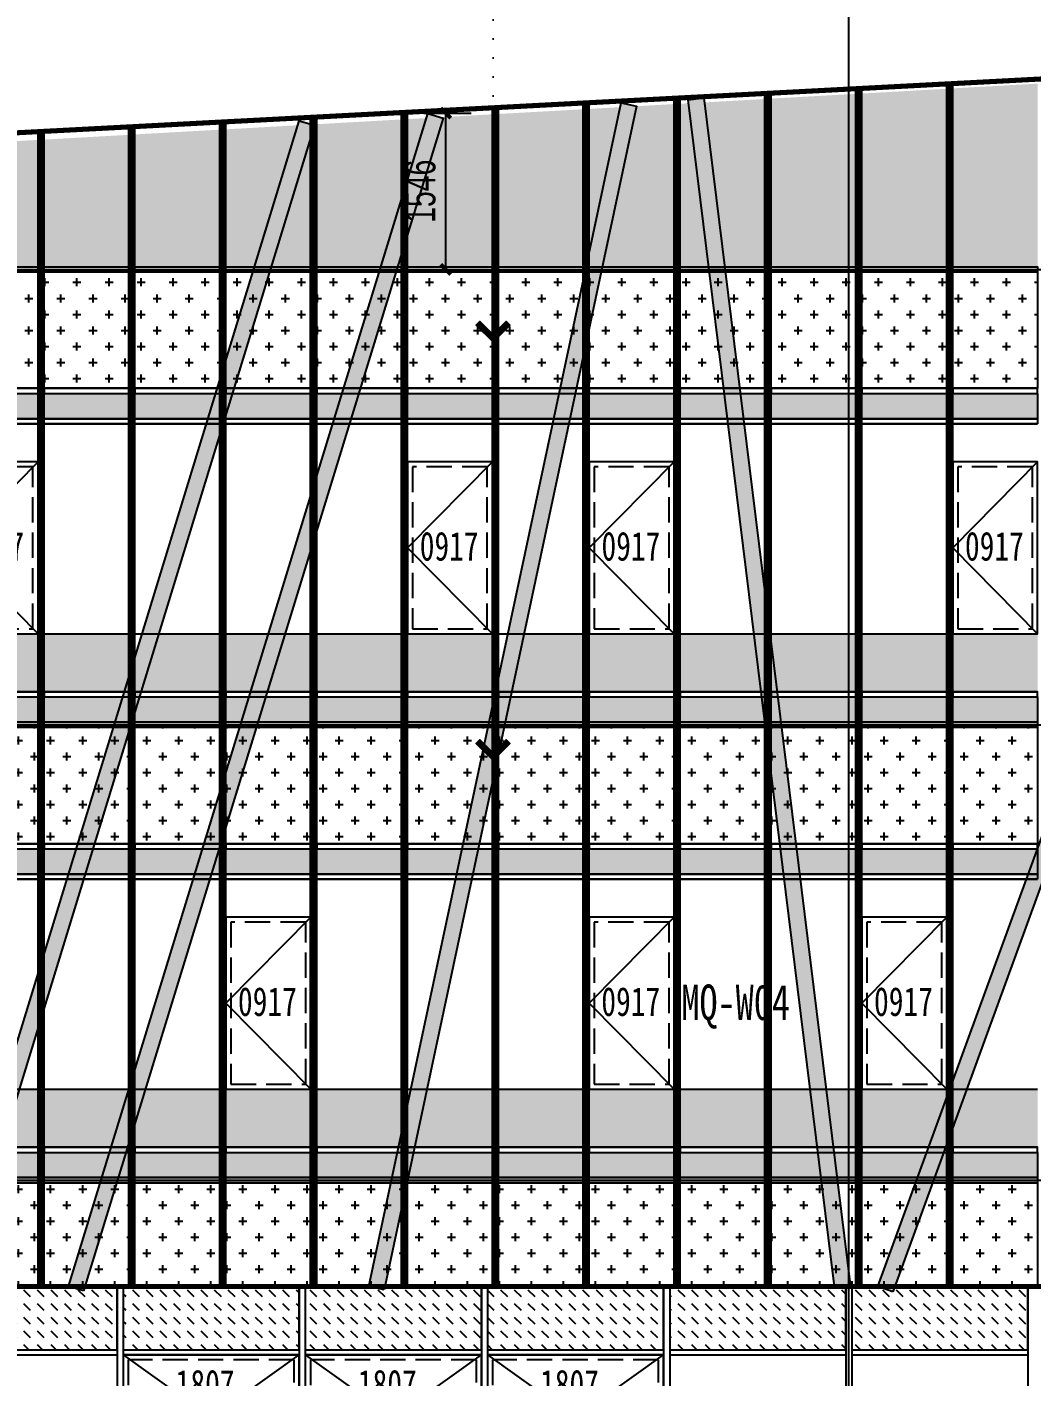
# Model space of a CAD drawing. Extents: x -483182 to 812890, y -390528 to -214858.
# Drawn here: x 69775 to 79695, y -318465 to -305134 of the extents above; entities that cross this region are included whole.
import ezdxf

# ---------------------------------------------------------------- set-up
doc = ezdxf.new("R2010")
doc.units = 0
doc.header["$LTSCALE"] = 1000
doc.header["$MEASUREMENT"] = 0
doc.linetypes.add('DASH', pattern=[0.35, 0.25, -0.1])
doc.linetypes.add('DOT2', pattern=[0.125, 0, -0.125])
for name, color, linetype in [('01-标注_尺寸', 124, 'Continuous'), ('01-标注_符号', 200, 'Continuous'), ('05-填充_156', 156, 'Continuous'), ('05-填充_168', 168, 'Continuous'), ('05-填充_18', 18, 'Continuous'), ('05-填充_天正', 14, 'Continuous'), ('A-C_幕墙龙骨', 133, 'Continuous'), ('A-C_窗', 140, 'Continuous'), ('D-铝板', 181, 'Continuous'), ('E-立面轮廓', 241, 'Continuous')]:
    doc.layers.add(name, color=color, linetype=linetype)
doc.layers.add('04-不打印_辅助线', color=165, linetype='Continuous', plot=False)
doc.styles.add('_TCH_DIM_T3', font='ros.shx', dxfattribs={"width": 0.705882, "bigfont": 'jd.shx'})
doc.styles.add('logo-3', font='', dxfattribs={"width": 0.75})
doc.styles.get("Standard").update_dxf_attribs({"font": 'STXIHEI_0.TTF', "width": 0.75})
doc.styles.get('logo-3').set_extended_font_data('SimSun')
doc.dimstyles.new('_TCH_ARCH&&100', dxfattribs={"dimtxt": 297.5, "dimasz": 100, "dimexe": 250, "dimexo": 300, "dimgap": 100, "dimtad": 1, "dimdec": 0, "dimzin": 0, "dimdsep": 46, "dimtxsty": '_TCH_DIM_T3', "dimblk": 'ARCHTICK', "dimcen": 0.09, "dimclrt": 7, "dimazin": 2, "dimtfac": 1, "dimtdec": 0, "dimtix": 1, "dimtmove": 2, "dimatfit": 3, "dimfxl": 0, "dimtolj": 1, "dimtzin": 0, "dimarcsym": 0})
doc.dimstyles.new('副本 ISO-1', dxfattribs={"dimtxt": 2.5, "dimasz": 1.5, "dimexe": 1.25, "dimexo": 0.625, "dimtad": 1, "dimdec": 0, "dimtxsty": 'logo-3', "dimblk": 'ARCHTICK', "dimcen": 2.5, "dimdle": 1, "dimadec": 0, "dimazin": 0, "dimtfac": 1, "dimtdec": 0, "dimtix": 1, "dimtmove": 0, "dimatfit": 3, "dimldrblk": 'AR', "dimfxl": 0, "dimarcsym": 0})
pattern_1 = [(0, (-32249, 317429.43), (158.75, 158.75), [79.375, -238.125]), (90, (-32209.32, 317389.74), (-158.75, 158.75), [79.375, -238.125])]
pattern_2 = [(50, (-79620, 360570.43), (364.36934, -31.87817), [38.1, -419.1]), (355, (-79620, 360570.43), (-70.48565, 382.1133), [30.48, -335.28]), (100.451, (-79589.64, 360567.77), (293.885, 350.23338), [32.38, -356.18]), (46.1842, (-79620, 360672.03), (542.1581, -84.08466), [57.15, -628.65]), (96.6356, (-79574.8, 360665), (474.8085, 494.8511), [48.57, -534.27]), (351.184, (-79620, 360672.03), (474.8092, 494.8502), [45.72, -502.92]), (21, (-79569.2, 360646.63), (303.22976, -204.53104), [38.1, -419.1]), (326, (-79569.2, 360646.63), (123.60406, 368.37593), [30.48, -335.28]), (71.4514, (-79543.93, 360629.6), (426.83298, 163.8457), [32.38, -356.18]), (37.5, (-79620, 360570.43), (6.177207, 169.11008), [0, -331.216, 0, -340.36, 0, -336.55]), (7.5, (-79620, 360570.43), (133.639325, 200.36115), [0, -194.056, 0, -323.596, 0, -128.27]), (327.5, (-79733.28, 360570.43), (271.18119, -11.45749), [0, -127, 0, -396.24, 0, -525.78]), (317.5, (-79784.08, 360570.43), (296.25836, 50.85298), [0, -165.1, 0, -263.144, 0, -373.38])]
pattern_3 = [(50, (0, 0), (364.36934, -31.87817), [38.1, -419.1]), (355, (0, 0), (-70.48565, 382.1133), [30.48, -335.28]), (100.451, (30.36, -2.66), (293.885, 350.23338), [32.38, -356.18]), (46.1842, (0, 101.6), (542.1581, -84.08466), [57.15, -628.65]), (96.6356, (45.2, 94.6), (474.8085, 494.8511), [48.57, -534.27]), (351.184, (0, 101.6), (474.8092, 494.8502), [45.72, -502.92]), (21, (50.8, 76.2), (303.22976, -204.53104), [38.1, -419.1]), (326, (50.8, 76.2), (123.60406, 368.37593), [30.48, -335.28]), (71.4514, (76.07, 59.16), (426.833, 163.8457), [32.38, -356.18]), (37.5, (0, 0), (6.177207, 169.11008), [0, -331.216, 0, -340.36, 0, -336.55]), (7.5, (0, 0), (133.63933, 200.36115), [0, -194.056, 0, -323.596, 0, -128.27]), (327.5, (-113.28, 0), (271.18119, -11.45749), [0, -127, 0, -396.24, 0, -525.78]), (317.5, (-164.08, 0), (296.25836, 50.85298), [0, -165.1, 0, -263.144, 0, -373.38])]

# ---------------------------------------------------------------- blocks, each defined once
blk = doc.blocks.new('*U31')
at = {"layer": '05-填充_156'}
h = blk.add_hatch(dxfattribs=at)
h.set_pattern_fill('CROSS', color=136, scale=100)
h.set_pattern_definition([(0, (-32147, 313554.43), (158.75, 158.75), [79.375, -238.125]), (90, (-32107.32, 313514.74), (-158.75, 158.75), [79.375, -238.125])])
h.paths.add_polyline_path([(0, 1500), (840, 1500), (840, 350), (0, 350)])
at = {"layer": '05-填充_168'}
h = blk.add_hatch(color=256, dxfattribs=at)
h.dxf.hatch_style = 1
h.paths.add_polyline_path([(0, 300), (840, 300), (840, 50), (0, 50)])
for points in [[(0, 1550), (840, 1550)], [(0, 1500), (840, 1500)], [(0, 350), (840, 350)], [(0, 300), (840, 300)], [(0, 50), (840, 50)], [(0, 0), (840, 0)]]:
    blk.add_lwpolyline(points)
for points in [[(840, 1500), (0, 1500), (0, 1550), (840, 1550)], [(0, 1500), (840, 1500), (840, 350), (0, 350)], [(0, 300), (840, 300), (840, 350), (0, 350)], [(0, 300), (840, 300), (840, 50), (0, 50)], [(840, 0), (0, 0), (0, 50), (840, 50)]]:
    blk.add_lwpolyline(points, close=True)
blk = doc.blocks.new('*U41')
at = {"layer": 'A-C_窗'}
blk.add_blockref('*U31', (-420, -775), dxfattribs=at)
blk = doc.blocks.new('*U42')
at = {"layer": 'A-C_窗', "color": 0, "linetype": 'ByBlock', "lineweight": -2, "transparency": 16777216}
for p in [(3600, 0), (4500, 0), (5400, 0), (6300, 0), (7200, 0), (8100, 0), (9000, 0), (9900, 0), (10800, 0), (11700, 0), (12600, 0), (13500, 0)]:
    blk.add_blockref('*U41', p, dxfattribs=at)
blk = doc.blocks.new('*U396')
at = {"layer": '05-填充_156'}
h = blk.add_hatch(dxfattribs=at)
h.set_pattern_fill('CROSS', color=136, scale=100)
h.set_pattern_definition(pattern_1)
h.paths.add_polyline_path([(0, 5375), (840, 5375), (840, 4225), (0, 4225)])
h = blk.add_hatch(dxfattribs=at)
h.set_pattern_fill('CROSS', color=136, scale=100)
h.set_pattern_definition(pattern_1)
h.paths.add_polyline_path([(0, 875), (840, 875), (840, -150), (0, -150)])
at = {"layer": '05-填充_168'}
h = blk.add_hatch(color=256, dxfattribs=at)
h.dxf.hatch_style = 1
h.paths.add_polyline_path([(0, 5675), (840, 5675), (840, 5425), (0, 5425)])
h = blk.add_hatch(color=256, dxfattribs=at)
h.dxf.hatch_style = 1
h.paths.add_polyline_path([(0, 4175), (840, 4175), (840, 3925), (0, 3925)])
h = blk.add_hatch(color=256, dxfattribs=at)
h.dxf.hatch_style = 1
h.paths.add_polyline_path([(0, 1175), (840, 1175), (840, 925), (0, 925)])
for points in [[(0, 6300), (840, 6300)], [(0, 5725), (840, 5725)], [(0, 5675), (840, 5675)], [(0, 5675), (840, 5675)], [(0, 5425), (840, 5425)], [(0, 5375), (840, 5375)], [(0, 4225), (840, 4225)], [(0, 4175), (840, 4175)], [(0, 3925), (840, 3925)], [(0, 3875), (840, 3875)], [(0, 1800), (840, 1800)], [(0, 1225), (840, 1225)], [(0, 1175), (840, 1175)], [(0, 925), (840, 925)], [(0, 875), (840, 875)]]:
    blk.add_lwpolyline(points)
for points in [[(0, 5675), (840, 5675), (840, 5725), (0, 5725)], [(0, 5675), (840, 5675), (840, 5425), (0, 5425)], [(840, 5375), (0, 5375), (0, 5425), (840, 5425)], [(0, 5375), (840, 5375), (840, 4225), (0, 4225)], [(0, 4175), (840, 4175), (840, 4225), (0, 4225)], [(0, 4175), (840, 4175), (840, 3925), (0, 3925)], [(840, 3875), (0, 3875), (0, 3925), (840, 3925)], [(0, 1175), (840, 1175), (840, 1225), (0, 1225)], [(0, 1175), (840, 1175), (840, 925), (0, 925)], [(840, 875), (0, 875), (0, 925), (840, 925)], [(0, 875), (840, 875), (840, -150), (0, -150)]]:
    blk.add_lwpolyline(points, close=True)
blk = doc.blocks.new('*U43')
at = {"layer": 'A-C_窗'}
blk.add_blockref('*U396', (-420, -3150), dxfattribs=at)
blk = doc.blocks.new('*U44')
at = {"layer": 'A-C_窗', "color": 0, "linetype": 'ByBlock', "lineweight": -2, "transparency": 16777216}
for p in [(2700, 0), (3600, 0), (4500, 0), (5400, 0), (6300, 0), (7200, 0), (8100, 0), (9000, 0), (9900, 0), (10800, 0), (11700, 0), (12600, 0)]:
    blk.add_blockref('*U43', p, dxfattribs=at)
blk = doc.blocks.new('*U415')
blk.add_lwpolyline([(78, 0), (-78, 0), (-78, 12001), (78, 12001)], close=True)
at = {"layer": '05-填充_18', "const_width": 155}
blk.add_lwpolyline([(0, 0), (0, 12001)], dxfattribs=at)
blk = doc.blocks.new('*U414')
blk.add_lwpolyline([(78, 0), (-78, 0), (-78, 12122), (78, 12122)], close=True)
at = {"layer": '05-填充_18', "const_width": 155}
blk.add_lwpolyline([(0, 0), (0, 12122)], dxfattribs=at)
blk = doc.blocks.new('*U413')
blk.add_lwpolyline([(78, 0), (-78, 0), (-78, 11959), (78, 11959)], close=True)
at = {"layer": '05-填充_18', "const_width": 155}
blk.add_lwpolyline([(0, 0), (0, 11959)], dxfattribs=at)
blk = doc.blocks.new('*U412')
blk.add_lwpolyline([(78, 0), (-78, 0), (-78, 11813), (78, 11813)], close=True)
at = {"layer": '05-填充_18', "const_width": 155}
blk.add_lwpolyline([(0, 0), (0, 11813)], dxfattribs=at)
blk = doc.blocks.new('*U411')
blk.add_lwpolyline([(78, 0), (-78, 0), (-78, 12854), (78, 12854)], close=True)
at = {"layer": '05-填充_18', "const_width": 155}
blk.add_lwpolyline([(0, 0), (0, 12854)], dxfattribs=at)
blk = doc.blocks.new('A$C79AD49DE')
at = {"layer": 'D-铝板'}
for name, p, rotation in [('*U411', (11779, -11030), 339.9999999999997), ('*U412', (11352, -10994), 6.999999999999869), ('*U413', (6740, -11020), 348.0000000000001), ('*U415', (2524, -10981), 343.0000000000041), ('*U414', (3763, -11026), 343.0000000000005)]:
    blk.add_blockref(name, p, dxfattribs=dict(at, rotation=rotation))
blk = doc.blocks.new('*U722')
blk.add_lwpolyline([(0, 0), (840, 0), (840, 1700), (0, 1700)], close=True)
blk.add_lwpolyline([(840, 1700), (0, 850), (840, 0)])
at = {"linetype": 'DASH'}
blk.add_lwpolyline([(50, 50), (790, 50), (790, 1650), (50, 1650)], close=True, dxfattribs=at)
at = {"layer": '04-不打印_辅助线', "width": 0.75}
blk.add_text('0917', height=285.4, dxfattribs=at).set_placement((121, 723))
blk = doc.blocks.new('utrstaeyh')
at = {"layer": '05-填充_156'}
h = blk.add_hatch(dxfattribs=at)
h.set_pattern_fill('CROSS', color=136, scale=100)
h.set_pattern_definition([(0, (-86296, 360570.43), (158.75, 158.75), [79.375, -238.125]), (90, (-86256.31, 360530.74), (-158.75, 158.75), [79.375, -238.125])])
h.paths.add_polyline_path([(-26227, 10927), (-26711, 10900), (-26711, 9925), (-26227, 9925)])
h.paths.add_polyline_path([(-25327, 10978), (-26167, 10931), (-26167, 9925), (-25327, 9925)])
h.paths.add_polyline_path([(-24427, 11028), (-25267, 10981), (-25267, 9925), (-24427, 9925)])
h.paths.add_polyline_path([(-23527, 11079), (-24367, 11032), (-24367, 9925), (-23527, 9925)])
h.paths.add_polyline_path([(-22627, 11129), (-23467, 11082), (-23467, 9925), (-22627, 9925)])
h.paths.add_polyline_path([(-21727, 11180), (-22567, 11133), (-22567, 9925), (-21727, 9925)])
h.paths.add_polyline_path([(-20827, 11230), (-21667, 11183), (-21667, 9925), (-20827, 9925)])
h.paths.add_polyline_path([(-19927, 11281), (-20767, 11234), (-20767, 9925), (-19927, 9925)])
h.paths.add_polyline_path([(-19027, 11332), (-19867, 11284), (-19867, 9925), (-19027, 9925)])
h.paths.add_polyline_path([(-18127, 11382), (-18967, 11335), (-18967, 9925), (-18127, 9925)])
h.paths.add_polyline_path([(-17227, 11433), (-18067, 11385), (-18067, 9925), (-17227, 9925)])
h.paths.add_polyline_path([(-16327, 11483), (-17167, 11436), (-17167, 9925), (-16327, 9925)])
h.paths.add_polyline_path([(-15427, 11534), (-16267, 11486), (-16267, 9925), (-15427, 9925)])
h.paths.add_polyline_path([(-14527, 11584), (-15367, 11537), (-15367, 9925), (-14527, 9925)])
h.paths.add_polyline_path([(-13627, 11635), (-14467, 11588), (-14467, 9925), (-13627, 9925)])
h.paths.add_polyline_path([(-12727, 11685), (-13567, 11638), (-13567, 9925), (-12727, 9925)])
h.paths.add_polyline_path([(-11827, 11736), (-12667, 11689), (-12667, 9925), (-11827, 9925)])
h.paths.add_polyline_path([(-10927, 11786), (-11767, 11739), (-11767, 9925), (-10927, 9925)])
h.paths.add_polyline_path([(-10027, 11837), (-10867, 11790), (-10867, 9925), (-10027, 9925)])
h.paths.add_polyline_path([(-9127, 11887), (-9967, 11840), (-9967, 9925), (-9127, 9925)])
h.paths.add_polyline_path([(-8227, 11938), (-9067, 11891), (-9067, 9925), (-8227, 9925)])
h.paths.add_polyline_path([(-7327, 11989), (-8167, 11941), (-8167, 9925), (-7327, 9925)])
h.paths.add_polyline_path([(-6427, 12039), (-7267, 11992), (-7267, 9925), (-6427, 9925)])
h.paths.add_polyline_path([(-5527, 12090), (-6367, 12042), (-6367, 9925), (-5527, 9925)])
h.paths.add_polyline_path([(-4627, 12140), (-5467, 12093), (-5467, 9925), (-4627, 9925)])
h.paths.add_polyline_path([(-3727, 12191), (-4567, 12144), (-4567, 9925), (-3727, 9925)])
h.paths.add_polyline_path([(-2827, 12241), (-3667, 12194), (-3667, 9925), (-2827, 9925)])
h.paths.add_polyline_path([(-1927, 12292), (-2767, 12245), (-2767, 9925), (-1927, 9925)])
h.paths.add_polyline_path([(-1027, 12342), (-1867, 12295), (-1867, 9925), (-1027, 9925)])
h.paths.add_polyline_path([(0, 12400), (-967, 12346), (-967, 9925), (0, 9925)])
at = {"layer": '05-填充_天正'}
h = blk.add_hatch(dxfattribs=at)
h.set_pattern_fill('AR-CONC', color=256, scale=200)
h.set_pattern_definition(pattern_2)
h.paths.add_polyline_path([(-831, 6300), (-967, 6300), (-967, 5725), (-892, 5725)])
h.paths.add_polyline_path([(-675, 6300), (0, 6300), (0, 5725), (-736, 5725)])
h.paths.add_polyline_path([(-1027, 6300), (-1867, 6300), (-1867, 5725), (-1027, 5725)])
h.paths.add_polyline_path([(-1927, 6300), (-2641, 6300), (-2561, 5725), (-1927, 5725)])
h.paths.add_polyline_path([(-2827, 6300), (-3667, 6300), (-3667, 5725), (-2827, 5725)])
h.paths.add_polyline_path([(-3727, 6300), (-4567, 6300), (-4567, 5725), (-3727, 5725)])
h.paths.add_polyline_path([(-4627, 6300), (-5224, 6300), (-5070, 5725), (-4627, 5725)])
h.paths.add_polyline_path([(-5385, 6300), (-5467, 6300), (-5467, 5725), (-5231, 5725)])
h.paths.add_polyline_path([(-5527, 6300), (-6367, 6300), (-6367, 5725), (-5527, 5725)])
h.paths.add_polyline_path([(-8041, 6300), (-8167, 6300), (-8167, 5725), (-8101, 5725)])
h.paths.add_polyline_path([(-6427, 6300), (-7267, 6300), (-7267, 5725), (-6427, 5725)])
h.paths.add_polyline_path([(-7327, 6300), (-7885, 6300), (-7945, 5725), (-7327, 5725)])
h.paths.add_polyline_path([(-8227, 6300), (-8861, 6300), (-8962, 5725), (-8227, 5725)])
h.paths.add_polyline_path([(-9127, 6300), (-9967, 6300), (-9967, 5725), (-9127, 5725)])
h.paths.add_polyline_path([(-10927, 5725), (-10927, 6213), (-11105, 5725)])
h.paths.add_polyline_path([(-10027, 6300), (-10867, 6300), (-10867, 5725), (-10027, 5725)])
h.paths.add_polyline_path([(-11060, 6300), (-11767, 6300), (-11767, 5725), (-11270, 5725)])
h.paths.add_polyline_path([(-11827, 6300), (-12667, 6300), (-12667, 5725), (-11827, 5725)])
h.paths.add_polyline_path([(-12727, 6300), (-13567, 6300), (-13567, 5725), (-12727, 5725)])
h.paths.add_polyline_path([(-13627, 6300), (-14467, 6300), (-14467, 6238), (-14404, 5725), (-13627, 5725)])
h.paths.add_polyline_path([(-14631, 6300), (-15367, 6300), (-15367, 5725), (-14560, 5725)])
h.paths.add_polyline_path([(-15427, 6300), (-16267, 6300), (-16267, 5725), (-15427, 5725)])
h.paths.add_polyline_path([(-16327, 6300), (-16921, 6300), (-17043, 5725), (-16327, 5725)])
h.paths.add_polyline_path([(-17227, 6300), (-18067, 6300), (-18067, 5725), (-17227, 5725)])
h.paths.add_polyline_path([(-18127, 6300), (-18967, 6300), (-18967, 5725), (-18127, 5725)])
h.paths.add_polyline_path([(-19027, 6300), (-19291, 6300), (-19467, 5725), (-19027, 5725)])
h.paths.add_polyline_path([(-19453, 6300), (-19867, 6300), (-19867, 5725), (-19629, 5725)])
h.paths.add_polyline_path([(-19927, 6300), (-20544, 6300), (-20720, 5725), (-19927, 5725)])
h.paths.add_polyline_path([(-24427, 6300), (-25267, 6300), (-25267, 5725), (-24427, 5725)])
h.paths.add_polyline_path([(-23875, 6300), (-24367, 6300), (-24367, 5725), (-23815, 5725)])
h.paths.add_polyline_path([(-23527, 6300), (-23719, 6300), (-23659, 5725), (-23527, 5725)])
h.paths.add_polyline_path([(-22627, 6300), (-23467, 6300), (-23467, 5725), (-22627, 5725)])
h.paths.add_polyline_path([(-21727, 6300), (-22567, 6300), (-22567, 5725), (-21727, 5725)])
h.paths.add_polyline_path([(-20882, 5725), (-20827, 5905), (-20827, 6300), (-21667, 6300), (-21667, 5725)])
h = blk.add_hatch(dxfattribs=at)
h.set_pattern_fill('AR-CONC', color=256, scale=200)
h.set_pattern_definition(pattern_2)
h.paths.add_polyline_path([(-967, 1800), (0, 1800), (0, 1225), (-967, 1225)])
h.paths.add_polyline_path([(-1148, 1800), (-1027, 1800), (-1027, 1225), (-1209, 1225)])
h.paths.add_polyline_path([(-1927, 1800), (-2009, 1800), (-1927, 1217)])
h.paths.add_polyline_path([(-1867, 1800), (-1304, 1800), (-1365, 1225), (-1867, 1225)])
h.paths.add_polyline_path([(-2767, 1800), (-2165, 1800), (-2085, 1225), (-2767, 1225)])
h.paths.add_polyline_path([(-2827, 1800), (-3667, 1800), (-3667, 1225), (-2827, 1225)])
h.paths.add_polyline_path([(-4019, 1800), (-3727, 1800), (-3727, 1225), (-3865, 1225)])
h.paths.add_polyline_path([(-4179, 1800), (-4567, 1800), (-4567, 1225), (-4025, 1225)])
h.paths.add_polyline_path([(-4627, 1800), (-5467, 1800), (-5467, 1225), (-4627, 1225)])
h.paths.add_polyline_path([(-6367, 1800), (-5527, 1800), (-5527, 1225), (-6367, 1225)])
h.paths.add_polyline_path([(-7267, 1800), (-6427, 1800), (-6427, 1225), (-7267, 1225)])
h.paths.add_polyline_path([(-8167, 1800), (-7327, 1800), (-7327, 1225), (-8167, 1225)])
h.paths.add_polyline_path([(-8227, 1800), (-8358, 1800), (-8418, 1225), (-8227, 1225)])
h.paths.add_polyline_path([(-9067, 1800), (-8514, 1800), (-8574, 1225), (-9067, 1225)])
h.paths.add_polyline_path([(-9654, 1800), (-9127, 1800), (-9127, 1225), (-9755, 1225)])
h.paths.add_polyline_path([(-9811, 1800), (-9967, 1800), (-9967, 1225), (-9913, 1225)])
h.paths.add_polyline_path([(-10027, 1800), (-10867, 1800), (-10867, 1225), (-10027, 1225)])
h.paths.add_polyline_path([(-11767, 1800), (-10927, 1800), (-10927, 1225), (-11767, 1225)])
h.paths.add_polyline_path([(-11827, 1800), (-12533, 1800), (-12667, 1433), (-12667, 1225), (-11827, 1225)])
h.paths.add_polyline_path([(-12727, 1800), (-12727, 1721), (-12908, 1225), (-13567, 1225), (-13567, 1800)])
h.paths.add_polyline_path([(-13922, 1800), (-13627, 1800), (-13627, 1225), (-13851, 1225)])
h.paths.add_polyline_path([(-14078, 1800), (-14467, 1800), (-14467, 1225), (-14008, 1225)])
h.paths.add_polyline_path([(-15367, 1800), (-14527, 1800), (-14527, 1225), (-15367, 1225)])
h.paths.add_polyline_path([(-15427, 1800), (-16267, 1800), (-16267, 1225), (-15427, 1225)])
h.paths.add_polyline_path([(-16327, 1800), (-17167, 1800), (-17167, 1225), (-16327, 1225)])
h.paths.add_polyline_path([(-17877, 1800), (-17227, 1800), (-17227, 1225), (-17999, 1225)])
h.paths.add_polyline_path([(-18127, 1800), (-18967, 1800), (-18967, 1225), (-18158, 1225), (-18127, 1370)])
h.paths.add_polyline_path([(-19867, 1800), (-19027, 1800), (-19027, 1225), (-19867, 1225)])
h.paths.add_polyline_path([(-20667, 1800), (-19927, 1800), (-19927, 1225), (-20767, 1225), (-20767, 1473)])
h.paths.add_polyline_path([(-20829, 1800), (-21667, 1800), (-21667, 1225), (-21005, 1225)])
h.paths.add_polyline_path([(-21727, 1800), (-21920, 1800), (-22096, 1225), (-21727, 1225)])
h.paths.add_polyline_path([(-22082, 1800), (-22567, 1800), (-22567, 1225), (-22258, 1225)])
h.paths.add_polyline_path([(-23246, 1800), (-22627, 1800), (-22627, 1225), (-23186, 1225)])
h.paths.add_polyline_path([(-23402, 1800), (-23467, 1800), (-23467, 1225), (-23342, 1225)])
h.paths.add_polyline_path([(-24427, 1800), (-25267, 1800), (-25267, 1225), (-24427, 1225)])
h.paths.add_polyline_path([(-23527, 1800), (-24367, 1800), (-24367, 1225), (-23527, 1225)])
at = {"layer": '05-填充_18', "const_width": 60}
for points in [[(-12697, -150), (-12697, 11735)], [(-15397, -150), (-15397, 11593)], [(-14497, -150), (-14497, 11640)], [(-13597, -150), (-13597, 11687)], [(-18097, -150), (-18097, 11451)], [(-17197, -150), (-17197, 11499)], [(-16297, -150), (-16297, 11546)], [(-20797, -150), (-20797, 11310)], [(-19897, -150), (-19897, 11357)], [(-18997, -150), (-18997, 11404)], [(-21697, -150), (-21697, 11263)]]:
    blk.add_lwpolyline(points, dxfattribs=at)
at = {"layer": 'A-C_幕墙龙骨'}
for points in [[(-12727, -150), (-12727, 11733)], [(-12667, -150), (-12667, 11736)], [(-14527, -150), (-14527, 11639)], [(-14467, -150), (-14467, 11642)], [(-13627, -150), (-13627, 11686)], [(-13567, -150), (-13567, 11689)], [(-17227, -150), (-17227, 11497)], [(-17167, -150), (-17167, 11500)], [(-16327, -150), (-16327, 11544)], [(-16267, -150), (-16267, 11547)], [(-15427, -150), (-15427, 11591)], [(-15367, -150), (-15367, 11595)], [(-19927, -150), (-19927, 11356)], [(-19867, -150), (-19867, 11359)], [(-19027, -150), (-19027, 11403)], [(-18967, -150), (-18967, 11406)], [(-18127, -150), (-18127, 11450)], [(-18067, -150), (-18067, 11453)], [(-21727, -150), (-21727, 11261)], [(-21667, -150), (-21667, 11264)], [(-20827, -150), (-20827, 11308)], [(-20767, -150), (-20767, 11312)]]:
    blk.add_lwpolyline(points, dxfattribs=at)
at = {"layer": 'A-C_窗'}
blk.add_lwpolyline([(0, 12400), (-26711, 11000), (-26711, 7013), (-25299, 7000), (-25297, -150), (0, -150), (0, 12400)], dxfattribs=at)
for name, p in [('*U42', (-25747, 9150)), ('*U722', (-22567, 6300)), ('*U722', (-18067, 6300)), ('*U722', (-16267, 6300)), ('*U722', (-12667, 6300)), ('*U44', (-24847, 3150))]:
    blk.add_blockref(name, p, dxfattribs=at)
at = {"layer": 'D-铝板'}
blk.add_blockref('A$C79AD49DE', (-25114, 10854), dxfattribs=at)
blk = doc.blocks.new('A$C2E0A5E3B')
blk.add_lwpolyline([(-5, 0), (1735, 0), (1735, 675), (-5, 675)], close=True)
for points in [[(-5, 675), (865, 50)], [(865, 50), (1735, 675)]]:
    blk.add_lwpolyline(points)
at = {"linetype": 'DASH'}
blk.add_lwpolyline([(45, 50), (1685, 50), (1685, 625), (45, 625)], close=True, dxfattribs=at)
at = {"layer": '04-不打印_辅助线', "width": 0.75}
blk.add_text('1807', height=285.4, dxfattribs=at).set_placement((514, 242))
blk = doc.blocks.new('*U71')
at = {"layer": 'A-C_窗'}
blk.add_blockref('A$C2E0A5E3B', (-865, -337.5), dxfattribs=at)
blk = doc.blocks.new('*U72')
at = {"layer": 'A-C_窗', "color": 0, "linetype": 'ByBlock', "lineweight": -2, "transparency": 16777216}
for p in [(0, 0), (1800, 0), (3600, 0)]:
    blk.add_blockref('*U71', p, dxfattribs=at)
blk = doc.blocks.new('_ArchTick')
at = {"color": 0, "linetype": 'ByBlock', "const_width": 0.4}
blk.add_lwpolyline([(-0.5, -0.5), (0.5, 0.5)], dxfattribs=at)
blk = doc.blocks.new('*X6')
at = {"color": 0}
for p, q in [((-1012.3116, 1692.7221), (-1012.3116, 1692.7226)), ((-1012.3115, 1692.7227), (-1012.2838, 1692.7227)), ((-1012.3111, 1692.7217), (-1012.2828, 1692.7217)), ((-1012.3106, 1692.7211), (-1012.3106, 1692.7236)), ((-1012.3105, 1692.7237), (-1012.2848, 1692.7237)), ((-1012.3101, 1692.7207), (-1012.2818, 1692.7207)), ((-1012.3096, 1692.7201), (-1012.3096, 1692.7246)), ((-1012.3095, 1692.7247), (-1012.2858, 1692.7247)), ((-1012.3091, 1692.7197), (-1012.2808, 1692.7197)), ((-1012.3086, 1692.7191), (-1012.3086, 1692.7256)), ((-1012.3085, 1692.7257), (-1012.2868, 1692.7257)), ((-1012.3081, 1692.7187), (-1012.2798, 1692.7187)), ((-1012.3076, 1692.7181), (-1012.3076, 1692.7266)), ((-1012.3075, 1692.7267), (-1012.2878, 1692.7267)), ((-1012.3071, 1692.7177), (-1012.2788, 1692.7177)), ((-1012.3066, 1692.7171), (-1012.3066, 1692.7276)), ((-1012.3065, 1692.7277), (-1012.2888, 1692.7277)), ((-1012.3061, 1692.7167), (-1012.2778, 1692.7167)), ((-1012.3056, 1692.7161), (-1012.3056, 1692.7286)), ((-1012.3055, 1692.7287), (-1012.2898, 1692.7287)), ((-1012.3046, 1692.7151), (-1012.3046, 1692.7296)), ((-1012.3045, 1692.7297), (-1012.2908, 1692.7297)), ((-1012.3036, 1692.7141), (-1012.3036, 1692.7306)), ((-1012.3035, 1692.7307), (-1012.2918, 1692.7307)), ((-1012.3026, 1692.7131), (-1012.3026, 1692.7316)), ((-1012.3025, 1692.7317), (-1012.2928, 1692.7317)), ((-1012.3016, 1692.7121), (-1012.3016, 1692.7326)), ((-1012.3015, 1692.7327), (-1012.2938, 1692.7327)), ((-1012.3006, 1692.7111), (-1012.3006, 1692.7336)), ((-1012.3005, 1692.7337), (-1012.2948, 1692.7337)), ((-1012.2996, 1692.7101), (-1012.2996, 1692.7346)), ((-1012.2995, 1692.7347), (-1012.2958, 1692.7347)), ((-1012.2986, 1692.7091), (-1012.2986, 1692.7356)), ((-1012.2985, 1692.7357), (-1012.2968, 1692.7357)), ((-1012.2976, 1692.7081), (-1012.2976, 1692.7364)), ((-1012.2966, 1692.7071), (-1012.2966, 1692.7354)), ((-1012.2956, 1692.7061), (-1012.2956, 1692.7344)), ((-1012.2946, 1692.7051), (-1012.2946, 1692.7334)), ((-1012.2936, 1692.7041), (-1012.2936, 1692.7324)), ((-1012.2926, 1692.7031), (-1012.2926, 1692.7314)), ((-1012.2916, 1692.7021), (-1012.2916, 1692.7304)), ((-1012.2906, 1692.7011), (-1012.2906, 1692.7294)), ((-1012.2896, 1692.7001), (-1012.2896, 1692.7284)), ((-1012.2886, 1692.6991), (-1012.2886, 1692.7274)), ((-1012.2876, 1692.6981), (-1012.2876, 1692.7264)), ((-1012.2866, 1692.6971), (-1012.2866, 1692.7254)), ((-1012.2856, 1692.6961), (-1012.2856, 1692.7244)), ((-1012.2846, 1692.6951), (-1012.2846, 1692.7234)), ((-1012.2836, 1692.6941), (-1012.2836, 1692.7224)), ((-1012.2826, 1692.6931), (-1012.2826, 1692.7214)), ((-1012.2816, 1692.6921), (-1012.2816, 1692.7204)), ((-1012.2806, 1692.6911), (-1012.2806, 1692.7194)), ((-1012.2796, 1692.6901), (-1012.2796, 1692.7184)), ((-1012.2786, 1692.6891), (-1012.2786, 1692.7174)), ((-1012.3051, 1692.7157), (-1012.2768, 1692.7157)), ((-1012.3041, 1692.7147), (-1012.2758, 1692.7147)), ((-1012.3031, 1692.7137), (-1012.2748, 1692.7137)), ((-1012.3021, 1692.7127), (-1012.2738, 1692.7127)), ((-1012.3011, 1692.7117), (-1012.2728, 1692.7117)), ((-1012.3001, 1692.7107), (-1012.2718, 1692.7107)), ((-1012.2991, 1692.7097), (-1012.2708, 1692.7097)), ((-1012.2981, 1692.7087), (-1012.2698, 1692.7087)), ((-1012.2971, 1692.7077), (-1012.2688, 1692.7077)), ((-1012.2961, 1692.7067), (-1012.2678, 1692.7067)), ((-1012.2951, 1692.7057), (-1012.2668, 1692.7057)), ((-1012.2941, 1692.7047), (-1012.2658, 1692.7047)), ((-1012.2931, 1692.7037), (-1012.2648, 1692.7037)), ((-1012.2921, 1692.7027), (-1012.2638, 1692.7027)), ((-1012.2911, 1692.7017), (-1012.2628, 1692.7017)), ((-1012.2901, 1692.7007), (-1012.2618, 1692.7007)), ((-1012.2891, 1692.6997), (-1012.2608, 1692.6997)), ((-1012.2881, 1692.6987), (-1012.2598, 1692.6987)), ((-1012.2871, 1692.6977), (-1012.2588, 1692.6977)), ((-1012.2861, 1692.6967), (-1012.2578, 1692.6967)), ((-1012.2851, 1692.6957), (-1012.2568, 1692.6957)), ((-1012.2841, 1692.6947), (-1012.2558, 1692.6947)), ((-1012.2831, 1692.6937), (-1012.2548, 1692.6937)), ((-1012.2821, 1692.6927), (-1012.2538, 1692.6927)), ((-1012.2811, 1692.6917), (-1012.2528, 1692.6917)), ((-1012.2801, 1692.6907), (-1012.2518, 1692.6907)), ((-1012.2791, 1692.6897), (-1012.2508, 1692.6897)), ((-1012.2781, 1692.6887), (-1012.2498, 1692.6887)), ((-1012.2776, 1692.6881), (-1012.2776, 1692.7164)), ((-1012.2771, 1692.6877), (-1012.2488, 1692.6877)), ((-1012.2766, 1692.6871), (-1012.2766, 1692.7154)), ((-1012.2761, 1692.6867), (-1012.2478, 1692.6867)), ((-1012.2756, 1692.6861), (-1012.2756, 1692.7144)), ((-1012.2751, 1692.6857), (-1012.2468, 1692.6857)), ((-1012.2746, 1692.6851), (-1012.2746, 1692.7134)), ((-1012.2741, 1692.6847), (-1012.2458, 1692.6847)), ((-1012.2736, 1692.6841), (-1012.2736, 1692.7124)), ((-1012.2731, 1692.6837), (-1012.2448, 1692.6837)), ((-1012.2726, 1692.6831), (-1012.2726, 1692.7114)), ((-1012.2721, 1692.6827), (-1012.2438, 1692.6827)), ((-1012.2716, 1692.6821), (-1012.2716, 1692.7104)), ((-1012.2711, 1692.6817), (-1012.2428, 1692.6817)), ((-1012.2706, 1692.6811), (-1012.2706, 1692.7094)), ((-1012.2701, 1692.6807), (-1012.2418, 1692.6807)), ((-1012.2696, 1692.6801), (-1012.2696, 1692.7084)), ((-1012.2691, 1692.6797), (-1012.2408, 1692.6797)), ((-1012.2686, 1692.6791), (-1012.2686, 1692.7074)), ((-1012.2681, 1692.6787), (-1012.2398, 1692.6787)), ((-1012.2676, 1692.6781), (-1012.2676, 1692.7064)), ((-1012.2671, 1692.6777), (-1012.2388, 1692.6777)), ((-1012.2666, 1692.6771), (-1012.2666, 1692.7054)), ((-1012.2661, 1692.6767), (-1012.2378, 1692.6767)), ((-1012.2656, 1692.6761), (-1012.2656, 1692.7044)), ((-1012.2656, 1692.6637), (-1012.2373, 1692.6637)), ((-1012.2656, 1692.6354), (-1012.2656, 1692.6637)), ((-1012.2651, 1692.6757), (-1012.2368, 1692.6757)), ((-1012.2646, 1692.6751), (-1012.2646, 1692.7034)), ((-1012.2646, 1692.6647), (-1012.2363, 1692.6647)), ((-1012.2646, 1692.6364), (-1012.2646, 1692.6647)), ((-1012.2641, 1692.6747), (-1012.2358, 1692.6747)), ((-1012.2636, 1692.6741), (-1012.2636, 1692.7024)), ((-1012.2636, 1692.6657), (-1012.2353, 1692.6657)), ((-1012.2636, 1692.6374), (-1012.2636, 1692.6657)), ((-1012.2631, 1692.6737), (-1012.2348, 1692.6737)), ((-1012.2626, 1692.6731), (-1012.2626, 1692.7014)), ((-1012.2626, 1692.6667), (-1012.2343, 1692.6667)), ((-1012.2626, 1692.6384), (-1012.2626, 1692.6667)), ((-1012.2621, 1692.6727), (-1012.2338, 1692.6727)), ((-1012.2616, 1692.6721), (-1012.2616, 1692.7004)), ((-1012.2616, 1692.6677), (-1012.2333, 1692.6677)), ((-1012.2616, 1692.6394), (-1012.2616, 1692.6677)), ((-1012.2611, 1692.6717), (-1012.2328, 1692.6717)), ((-1012.2606, 1692.6711), (-1012.2606, 1692.6994)), ((-1012.2606, 1692.6687), (-1012.2323, 1692.6687)), ((-1012.2606, 1692.6404), (-1012.2606, 1692.6687)), ((-1012.2601, 1692.6707), (-1012.2318, 1692.6707)), ((-1012.2596, 1692.6701), (-1012.2596, 1692.6984)), ((-1012.2596, 1692.6697), (-1012.2313, 1692.6697)), ((-1012.2596, 1692.6414), (-1012.2596, 1692.6697)), ((-1012.2586, 1692.6424), (-1012.2586, 1692.6974)), ((-1012.2576, 1692.6434), (-1012.2576, 1692.6964)), ((-1012.2566, 1692.6444), (-1012.2566, 1692.6954)), ((-1012.2556, 1692.6454), (-1012.2556, 1692.6944)), ((-1012.2546, 1692.6464), (-1012.2546, 1692.6934)), ((-1012.2536, 1692.6474), (-1012.2536, 1692.6924)), ((-1012.2526, 1692.6484), (-1012.2526, 1692.6914)), ((-1012.2516, 1692.6494), (-1012.2516, 1692.6904)), ((-1012.2506, 1692.6504), (-1012.2506, 1692.6894)), ((-1012.2496, 1692.6514), (-1012.2496, 1692.6884)), ((-1012.2486, 1692.6524), (-1012.2486, 1692.6874)), ((-1012.2476, 1692.6534), (-1012.2476, 1692.6864)), ((-1012.2466, 1692.6544), (-1012.2466, 1692.6854)), ((-1012.2456, 1692.6554), (-1012.2456, 1692.6844)), ((-1012.2446, 1692.6564), (-1012.2446, 1692.6834)), ((-1012.2436, 1692.6574), (-1012.2436, 1692.6824)), ((-1012.2426, 1692.6584), (-1012.2426, 1692.6814)), ((-1012.2416, 1692.6594), (-1012.2416, 1692.6804)), ((-1012.2406, 1692.6604), (-1012.2406, 1692.6794)), ((-1012.2396, 1692.6614), (-1012.2396, 1692.6784)), ((-1012.2386, 1692.6624), (-1012.2386, 1692.6774)), ((-1012.2376, 1692.6634), (-1012.2376, 1692.6764)), ((-1012.2366, 1692.6644), (-1012.2366, 1692.6754)), ((-1012.2356, 1692.6654), (-1012.2356, 1692.6744)), ((-1012.2346, 1692.6664), (-1012.2346, 1692.6734)), ((-1012.2336, 1692.6674), (-1012.2336, 1692.6724)), ((-1012.2326, 1692.6684), (-1012.2326, 1692.6714)), ((-1012.2316, 1692.6694), (-1012.2316, 1692.6704)), ((-1012.3116, 1692.6177), (-1012.2833, 1692.6177)), ((-1012.3116, 1692.6172), (-1012.3116, 1692.6177)), ((-1012.3111, 1692.6167), (-1012.2843, 1692.6167)), ((-1012.3106, 1692.6187), (-1012.2823, 1692.6187)), ((-1012.3106, 1692.6162), (-1012.3106, 1692.6187)), ((-1012.3101, 1692.6157), (-1012.2853, 1692.6157)), ((-1012.3096, 1692.6197), (-1012.2813, 1692.6197)), ((-1012.3096, 1692.6152), (-1012.3096, 1692.6197)), ((-1012.3091, 1692.6147), (-1012.2863, 1692.6147)), ((-1012.3086, 1692.6207), (-1012.2803, 1692.6207)), ((-1012.3086, 1692.6142), (-1012.3086, 1692.6207)), ((-1012.3081, 1692.6137), (-1012.2873, 1692.6137)), ((-1012.3076, 1692.6217), (-1012.2793, 1692.6217)), ((-1012.3076, 1692.6132), (-1012.3076, 1692.6217)), ((-1012.3071, 1692.6127), (-1012.2883, 1692.6127)), ((-1012.3066, 1692.6227), (-1012.2783, 1692.6227)), ((-1012.3066, 1692.6122), (-1012.3066, 1692.6227)), ((-1012.3061, 1692.6117), (-1012.2893, 1692.6117)), ((-1012.3056, 1692.6237), (-1012.2773, 1692.6237)), ((-1012.3056, 1692.6112), (-1012.3056, 1692.6237)), ((-1012.3051, 1692.6107), (-1012.2903, 1692.6107)), ((-1012.3046, 1692.6247), (-1012.2763, 1692.6247)), ((-1012.3046, 1692.6102), (-1012.3046, 1692.6247)), ((-1012.3041, 1692.6097), (-1012.2913, 1692.6097)), ((-1012.3036, 1692.6257), (-1012.2753, 1692.6257)), ((-1012.3036, 1692.6092), (-1012.3036, 1692.6257)), ((-1012.3026, 1692.6267), (-1012.2743, 1692.6267)), ((-1012.3026, 1692.6082), (-1012.3026, 1692.6267)), ((-1012.3016, 1692.6277), (-1012.2733, 1692.6277)), ((-1012.3016, 1692.6072), (-1012.3016, 1692.6277)), ((-1012.3006, 1692.6287), (-1012.2723, 1692.6287)), ((-1012.3006, 1692.6062), (-1012.3006, 1692.6287)), ((-1012.2996, 1692.6297), (-1012.2713, 1692.6297)), ((-1012.2996, 1692.6052), (-1012.2996, 1692.6297)), ((-1012.2986, 1692.6307), (-1012.2703, 1692.6307)), ((-1012.2986, 1692.6042), (-1012.2986, 1692.6307)), ((-1012.2976, 1692.6317), (-1012.2693, 1692.6317)), ((-1012.2976, 1692.6034), (-1012.2976, 1692.6317)), ((-1012.2966, 1692.6327), (-1012.2683, 1692.6327)), ((-1012.2966, 1692.6044), (-1012.2966, 1692.6327)), ((-1012.2956, 1692.6337), (-1012.2673, 1692.6337)), ((-1012.2956, 1692.6054), (-1012.2956, 1692.6337)), ((-1012.2946, 1692.6347), (-1012.2663, 1692.6347)), ((-1012.2946, 1692.6064), (-1012.2946, 1692.6347)), ((-1012.2936, 1692.6357), (-1012.2653, 1692.6357)), ((-1012.2936, 1692.6074), (-1012.2936, 1692.6357)), ((-1012.2926, 1692.6367), (-1012.2643, 1692.6367)), ((-1012.2926, 1692.6084), (-1012.2926, 1692.6367)), ((-1012.2916, 1692.6377), (-1012.2633, 1692.6377)), ((-1012.2916, 1692.6094), (-1012.2916, 1692.6377)), ((-1012.2906, 1692.6387), (-1012.2623, 1692.6387)), ((-1012.2906, 1692.6104), (-1012.2906, 1692.6387)), ((-1012.2896, 1692.6397), (-1012.2613, 1692.6397)), ((-1012.2896, 1692.6114), (-1012.2896, 1692.6397)), ((-1012.2886, 1692.6407), (-1012.2603, 1692.6407)), ((-1012.2886, 1692.6124), (-1012.2886, 1692.6407)), ((-1012.2876, 1692.6417), (-1012.2593, 1692.6417)), ((-1012.2876, 1692.6134), (-1012.2876, 1692.6417)), ((-1012.2866, 1692.6427), (-1012.2583, 1692.6427)), ((-1012.2866, 1692.6144), (-1012.2866, 1692.6427)), ((-1012.2856, 1692.6437), (-1012.2573, 1692.6437)), ((-1012.2856, 1692.6154), (-1012.2856, 1692.6437)), ((-1012.2846, 1692.6447), (-1012.2563, 1692.6447)), ((-1012.2846, 1692.6164), (-1012.2846, 1692.6447)), ((-1012.2836, 1692.6457), (-1012.2553, 1692.6457)), ((-1012.2836, 1692.6174), (-1012.2836, 1692.6457)), ((-1012.2826, 1692.6467), (-1012.2543, 1692.6467)), ((-1012.2826, 1692.6184), (-1012.2826, 1692.6467)), ((-1012.2816, 1692.6477), (-1012.2533, 1692.6477)), ((-1012.2816, 1692.6194), (-1012.2816, 1692.6477)), ((-1012.2806, 1692.6487), (-1012.2523, 1692.6487)), ((-1012.2806, 1692.6204), (-1012.2806, 1692.6487)), ((-1012.2796, 1692.6497), (-1012.2513, 1692.6497)), ((-1012.2796, 1692.6214), (-1012.2796, 1692.6497)), ((-1012.2786, 1692.6507), (-1012.2503, 1692.6507)), ((-1012.2786, 1692.6224), (-1012.2786, 1692.6507)), ((-1012.2776, 1692.6517), (-1012.2493, 1692.6517)), ((-1012.2776, 1692.6234), (-1012.2776, 1692.6517)), ((-1012.2766, 1692.6527), (-1012.2483, 1692.6527)), ((-1012.2766, 1692.6244), (-1012.2766, 1692.6527)), ((-1012.2756, 1692.6537), (-1012.2473, 1692.6537)), ((-1012.2756, 1692.6254), (-1012.2756, 1692.6537)), ((-1012.2746, 1692.6547), (-1012.2463, 1692.6547)), ((-1012.2746, 1692.6264), (-1012.2746, 1692.6547)), ((-1012.2736, 1692.6557), (-1012.2453, 1692.6557)), ((-1012.2736, 1692.6274), (-1012.2736, 1692.6557)), ((-1012.2726, 1692.6567), (-1012.2443, 1692.6567)), ((-1012.2726, 1692.6284), (-1012.2726, 1692.6567)), ((-1012.2716, 1692.6577), (-1012.2433, 1692.6577)), ((-1012.2716, 1692.6294), (-1012.2716, 1692.6577)), ((-1012.2706, 1692.6587), (-1012.2423, 1692.6587)), ((-1012.2706, 1692.6304), (-1012.2706, 1692.6587)), ((-1012.2696, 1692.6597), (-1012.2413, 1692.6597)), ((-1012.2696, 1692.6314), (-1012.2696, 1692.6597)), ((-1012.2686, 1692.6607), (-1012.2403, 1692.6607)), ((-1012.2686, 1692.6324), (-1012.2686, 1692.6607)), ((-1012.2676, 1692.6617), (-1012.2393, 1692.6617)), ((-1012.2676, 1692.6334), (-1012.2676, 1692.6617)), ((-1012.2666, 1692.6627), (-1012.2383, 1692.6627)), ((-1012.2666, 1692.6344), (-1012.2666, 1692.6627)), ((-1012.3031, 1692.6087), (-1012.2923, 1692.6087)), ((-1012.3021, 1692.6077), (-1012.2933, 1692.6077)), ((-1012.3011, 1692.6067), (-1012.2943, 1692.6067)), ((-1012.3001, 1692.6057), (-1012.2953, 1692.6057)), ((-1012.2991, 1692.6047), (-1012.2963, 1692.6047)), ((-1012.2981, 1692.6037), (-1012.2973, 1692.6037))]:
    blk.add_line(p, q, dxfattribs=at)
blk = doc.blocks.new('A-ARROW')
blk.add_lwpolyline([(0.0808, 0.0525), (0.0666, 0.0666), (0, 0), (0.0666, -0.0666), (0.0808, -0.0525), (0.0283, 0)], close=True)
at = {"rotation": 180}
blk.add_blockref('*X6', (-1012.2311, 1692.6699), dxfattribs=at)
blk = doc.blocks.new('AR')
at = {"xscale": -21.59999999986031, "yscale": 21.59999999999127, "zscale": 21.6, "rotation": 359.9999997162888}
blk.add_blockref('A-ARROW', (0, 0), dxfattribs=at)
blk = doc.blocks.new('*U721')
blk.add_lwpolyline([(0, 0), (839, 0), (839, 1700), (0, 1700)], close=True)
blk.add_lwpolyline([(839, 1700), (0, 850), (839, 0)])
at = {"linetype": 'DASH'}
blk.add_lwpolyline([(50, 50), (789, 50), (789, 1650), (50, 1650)], close=True, dxfattribs=at)
at = {"layer": '04-不打印_辅助线', "width": 0.75}
blk.add_text('0917', height=285.4, dxfattribs=at).set_placement((120, 723))
blk = doc.blocks.new('*U464')
at = {"layer": '05-填充_156'}
h = blk.add_hatch(dxfattribs=at)
h.set_pattern_fill('DASH', color=256, scale=100, angle=315)
h.set_pattern_definition([(315, (17475, 318054.43), (134.703842, -3e-14), [95.25, -95.25])])
h.paths.add_polyline_path([(0, 50), (1740, 50), (1740, 675), (0, 675)])
blk.add_lwpolyline([(0, 50), (1740, 50), (1740, 675), (0, 675)], close=True)
for points in [[(0, 50), (1740, 50)], [(0, 0), (1740, 0)]]:
    blk.add_lwpolyline(points)
blk = doc.blocks.new('*D2084')
at = {"layer": '01-标注_尺寸', "color": 0, "lineweight": -2, "transparency": 16777216}
for p, q in [((73695, -305984), (74163, -305984)), ((73913, -307529), (73913, -305984)), ((73695, -307529), (74163, -307529))]:
    blk.add_line(p, q, dxfattribs=at)
at = {"layer": 'Defpoints', "color": 0, "transparency": 16777216}
for p in [(73395, -305984), (73913, -305984), (73395, -307529)]:
    blk.add_point(p, dxfattribs=at)
at = {"layer": '01-标注_尺寸', "color": 0, "lineweight": -2, "transparency": 16777216, "xscale": 100, "yscale": 100, "zscale": 100}
for p, rotation in [((73913, -305984), 90), ((73913, -307529), 270)]:
    blk.add_blockref('_ArchTick', p, dxfattribs=dict(at, rotation=rotation))
at = {"layer": '01-标注_尺寸', "color": 7, "transparency": 16777216, "insert": (73664, -306757), "char_height": 297.5, "attachment_point": 5, "rotation": 90, "style": '_TCH_DIM_T3'}
blk.add_mtext('\\A1;1546', dxfattribs=at)

msp = doc.modelspace()

# ---------------------------------------------------------------- hatches: boundary and pattern name
at = {"layer": '05-填充_天正'}
h = msp.add_hatch(dxfattribs=at)
h.set_pattern_fill('AR-CONC', color=256, scale=200)
h.set_pattern_definition(pattern_3)
h.paths.add_polyline_path([(85205.9, -311129.4), (86043.8, -311129.4), (86043.8, -311704.4), (85205.9, -311704.4)])
h.paths.add_polyline_path([(84308.2, -311129.4), (85146.1, -311129.4), (85146.1, -311704.4), (84308.2, -311704.4)])
h.paths.add_polyline_path([(67957.3, -311704.4), (68088.8, -311704.4), (68088.8, -311129.4), (67897, -311129.4)])
h.paths.add_polyline_path([(72152.3, -311129.4), (71739.7, -311129.4), (71739.7, -311704.4), (71977, -311704.4)])
h.paths.add_polyline_path([(80657.3, -311704.4), (80480, -311704.4), (80657.3, -311216.2)])
h.paths.add_polyline_path([(83476.2, -311704.4), (83410.4, -311704.4), (83410.4, -311129.4), (83536.4, -311129.4)])
h.paths.add_polyline_path([(86103.7, -311704.4), (86339.2, -311704.4), (86185.5, -311129.4), (86103.7, -311129.4)])
h.paths.add_polyline_path([(90592.4, -311704.4), (90667.6, -311704.4), (90727.9, -311129.4), (90592.4, -311129.4)])
h.paths.add_polyline_path([(90823.1, -311704.4), (91557, -311704.4), (91557, -311129.4), (90883.4, -311129.4)])
h.paths.add_polyline_path([(89694.7, -311704.4), (90532.6, -311704.4), (90532.6, -311129.4), (89694.7, -311129.4)])
h.paths.add_polyline_path([(89002.8, -311704.4), (89634.8, -311704.4), (89634.8, -311129.4), (88922.2, -311129.4)])
h.paths.add_polyline_path([(87899.2, -311129.4), (88737.1, -311129.4), (88737.1, -311704.4), (87899.2, -311704.4)])
h.paths.add_polyline_path([(87001.4, -311129.4), (87839.3, -311129.4), (87839.3, -311704.4), (87001.4, -311704.4)])
h.paths.add_polyline_path([(86345.6, -311129.4), (86941.6, -311129.4), (86941.6, -311704.4), (86499.3, -311704.4)])
h.paths.add_polyline_path([(83691.9, -311129.4), (84248.3, -311129.4), (84248.3, -311704.4), (83631.6, -311704.4)])
h.paths.add_polyline_path([(82718.6, -311129.4), (83350.6, -311129.4), (83350.6, -311704.4), (82617.5, -311704.4)])
h.paths.add_polyline_path([(81614.9, -311129.4), (82452.8, -311129.4), (82452.8, -311704.4), (81614.9, -311704.4)])
h.paths.add_polyline_path([(80717.2, -311129.4), (81555.1, -311129.4), (81555.1, -311704.4), (80717.2, -311704.4)])
h.paths.add_polyline_path([(79819.4, -311129.4), (80524.3, -311129.4), (80315.5, -311704.4), (79819.4, -311704.4)])
h.paths.add_polyline_path([(78921.7, -311129.4), (79759.6, -311129.4), (79759.6, -311704.4), (78921.7, -311704.4)])
h.paths.add_polyline_path([(78023.9, -311129.4), (78861.8, -311129.4), (78861.8, -311704.4), (78023.9, -311704.4)])
h.paths.add_polyline_path([(77126.2, -311129.4), (77964.1, -311129.4), (77964.1, -311704.4), (77189, -311704.4), (77126.2, -311191.3)])
h.paths.add_polyline_path([(76228.4, -311129.4), (76962.8, -311129.4), (77033.2, -311704.4), (76228.4, -311704.4)])
h.paths.add_polyline_path([(75330.7, -311129.4), (76168.6, -311129.4), (76168.6, -311704.4), (75330.7, -311704.4)])
h.paths.add_polyline_path([(74678.6, -311129.4), (75270.8, -311129.4), (75270.8, -311704.4), (74556.7, -311704.4)])
h.paths.add_polyline_path([(74373.1, -311129.4), (73535.2, -311129.4), (73535.2, -311704.4), (74373.1, -311704.4)])
h.paths.add_polyline_path([(72637.4, -311129.4), (73475.3, -311129.4), (73475.3, -311704.4), (72637.4, -311704.4)])
h.paths.add_polyline_path([(72314, -311129.4), (72577.6, -311129.4), (72577.6, -311704.4), (72138.7, -311704.4)])
h.paths.add_polyline_path([(71064.3, -311129.4), (71679.8, -311129.4), (71679.8, -311704.4), (70888.9, -311704.4)])
h.paths.add_polyline_path([(70782.1, -311129.4), (69944.2, -311129.4), (69944.2, -311704.4), (70727.2, -311704.4), (70782.1, -311524.6)])
h.paths.add_polyline_path([(69046.4, -311129.4), (69884.3, -311129.4), (69884.3, -311704.4), (69046.4, -311704.4)])
h.paths.add_polyline_path([(68148.7, -311129.4), (68986.6, -311129.4), (68986.6, -311704.4), (68148.7, -311704.4)])
h.paths.add_polyline_path([(67250.9, -311704.4), (67801.8, -311704.4), (67741.6, -311129.4), (67250.9, -311129.4)])
h.paths.add_polyline_path([(66353.2, -311129.4), (67191.1, -311129.4), (67191.1, -311704.4), (66353.2, -311704.4)])
h = msp.add_hatch(dxfattribs=at)
h.set_pattern_fill('AR-CONC', color=256, scale=200)
h.set_pattern_definition(pattern_3)
h.paths.add_polyline_path([(83350.6, -316204.4), (83159.8, -316204.4), (83220.1, -315629.4), (83350.6, -315629.4)])
h.paths.add_polyline_path([(82512.7, -315629.4), (83064.7, -315629.4), (83004.4, -316204.4), (82512.7, -316204.4)])
h.paths.add_polyline_path([(84248.3, -315629.4), (83410.4, -315629.4), (83410.4, -316204.4), (84248.3, -316204.4)])
h.paths.add_polyline_path([(85146.1, -315629.4), (84308.2, -315629.4), (84308.2, -316204.4), (85146.1, -316204.4)])
h.paths.add_polyline_path([(86043.8, -315629.4), (85205.9, -315629.4), (85205.9, -316204.4), (86043.8, -316204.4)])
h.paths.add_polyline_path([(86941.6, -315629.4), (86103.7, -315629.4), (86103.7, -316204.4), (86941.6, -316204.4)])
h.paths.add_polyline_path([(87001.4, -316204.4), (87541.9, -316204.4), (87388.2, -315629.4), (87001.4, -315629.4)])
h.paths.add_polyline_path([(87839.3, -315629.4), (87548.2, -315629.4), (87701.9, -316204.4), (87839.3, -316204.4)])
h.paths.add_polyline_path([(88737.1, -315629.4), (87899.2, -315629.4), (87899.2, -316204.4), (88737.1, -316204.4)])
h.paths.add_polyline_path([(88796.9, -315629.4), (89396.9, -315629.4), (89477.5, -316204.4), (88796.9, -316204.4)])
h.paths.add_polyline_path([(89694.7, -315629.4), (90256.1, -315629.4), (90195.8, -316204.4), (89694.7, -316204.4)])
h.paths.add_polyline_path([(90532.6, -315629.4), (90411.6, -315629.4), (90351.3, -316204.4), (90532.6, -316204.4)])
h.paths.add_polyline_path([(91557, -315629.4), (90592.4, -315629.4), (90592.4, -316204.4), (91557, -316204.4)])
h.paths.add_polyline_path([(81826, -316204.4), (82452.8, -316204.4), (82452.8, -315629.4), (81927.1, -315629.4)])
h.paths.add_polyline_path([(81614.9, -315629.4), (81770.1, -315629.4), (81669, -316204.4), (81614.9, -316204.4)])
h.paths.add_polyline_path([(80717.2, -315629.4), (81555.1, -315629.4), (81555.1, -316204.4), (80717.2, -316204.4)])
h.paths.add_polyline_path([(79819.4, -315629.4), (80657.3, -315629.4), (80657.3, -316204.4), (79819.4, -316204.4)])
h.paths.add_polyline_path([(79759.6, -315629.4), (79055, -315629.4), (78921.7, -315996.8), (78921.7, -316204.4), (79759.6, -316204.4)])
h.paths.add_polyline_path([(78861.8, -315629.4), (78023.9, -315629.4), (78023.9, -316204.4), (78681.7, -316204.4), (78861.8, -315708.4)])
h.paths.add_polyline_path([(77964.1, -315629.4), (77669.7, -315629.4), (77740.2, -316204.4), (77964.1, -316204.4)])
h.paths.add_polyline_path([(77126.2, -315629.4), (77514, -315629.4), (77584.4, -316204.4), (77126.2, -316204.4)])
h.paths.add_polyline_path([(76228.4, -315629.4), (77066.3, -315629.4), (77066.3, -316204.4), (76228.4, -316204.4)])
h.paths.add_polyline_path([(76168.6, -316204.4), (75330.7, -316204.4), (75330.7, -315629.4), (76168.6, -315629.4)])
h.paths.add_polyline_path([(74432.9, -315629.4), (75270.8, -315629.4), (75270.8, -316204.4), (74432.9, -316204.4)])
h.paths.add_polyline_path([(73602.6, -316204.4), (74373.1, -316204.4), (74373.1, -315629.4), (73724.5, -315629.4)])
h.paths.add_polyline_path([(73475.3, -315629.4), (72637.4, -315629.4), (72637.4, -316204.4), (73444.5, -316204.4), (73475.3, -316059)])
h.paths.add_polyline_path([(71739.7, -315629.4), (72577.6, -315629.4), (72577.6, -316204.4), (71739.7, -316204.4)])
h.paths.add_polyline_path([(70841.9, -316204.4), (71679.8, -316204.4), (71679.8, -315629.4), (70941.7, -315629.4), (70841.9, -315956.5)])
h.paths.add_polyline_path([(69944.2, -316204.4), (70604.6, -316204.4), (70780, -315629.4), (69944.2, -315629.4)])
h.paths.add_polyline_path([(69516.6, -316204.4), (69884.3, -316204.4), (69884.3, -315629.4), (69691.9, -315629.4)])
h.paths.add_polyline_path([(69046.4, -315629.4), (69530.2, -315629.4), (69354.9, -316204.4), (69046.4, -316204.4)])
h.paths.add_polyline_path([(68148.7, -316204.4), (68273.6, -316204.4), (68213.3, -315629.4), (68148.7, -315629.4)])
h.paths.add_polyline_path([(68986.6, -315629.4), (68368.8, -315629.4), (68429.1, -316204.4), (68986.6, -316204.4)])
h.paths.add_polyline_path([(67250.9, -315629.4), (68088.8, -315629.4), (68088.8, -316204.4), (67250.9, -316204.4)])
h.paths.add_polyline_path([(66353.2, -315629.4), (67191.1, -315629.4), (67191.1, -316204.4), (66353.2, -316204.4)])

# ---------------------------------------------------------------- linework, layer by layer
at = {"layer": '04-不打印_辅助线'}
msp.add_line((77895, -321949.2), (77895, -302284), dxfattribs=at)
for points in [[(-29082.7, -307529.4), (480719.6, -307529.4)], [(-29082.7, -312029.4), (480719.6, -312029.4)], [(-29082.7, -316529.4), (480719.6, -316529.4)]]:
    msp.add_lwpolyline(points, dxfattribs=at)
at = {"layer": 'A-C_窗'}
for p, q in [((70665, -317579.4), (70665, -321629.4)), ((70725, -317579.4), (70725, -321629.4)), ((72465, -317579.4), (72465, -321629.4)), ((72525, -317579.4), (72525, -321629.4)), ((74265, -317579.4), (74265, -321629.4)), ((74325, -317579.4), (74325, -321629.4)), ((76065, -317579.4), (76065, -321629.4)), ((76125, -317579.4), (76125, -321629.4)), ((77865, -317579.4), (77865, -321629.4)), ((77925, -317579.4), (77925, -321629.4)), ((79665, -317579.4), (79665, -321629.4))]:
    msp.add_line(p, q, dxfattribs=at)
at = {"layer": 'E-立面轮廓', "const_width": 50}
for points in [[(64913, -310429.4), (64913, -306429.4), (91557, -305029.4), (91557, -317579.4), (66323.2, -317579.4), (66323.2, -310429.4)], [(-18864, -317579.4), (90587, -317579.4), (90587, -321729.4), (-18864, -321729.4)]]:
    msp.add_lwpolyline(points, close=True, dxfattribs=at)

# ---------------------------------------------------------------- block references
at = {"layer": '01-标注_符号', "color": 51, "linetype": 'DOT2', "ltscale": 1.5, "xscale": 115, "yscale": 115, "rotation": 270}
msp.add_blockref('AR', (74379.7, -308245.8), dxfattribs=at)
at = {"layer": 'A-C_窗', "xscale": 0.9975}
msp.add_blockref('utrstaeyh', (91557, -317429.4), dxfattribs=at)
at = {"layer": 'A-C_窗'}
for name, p in [('*U721', (71739.7, -315629.4)), ('*U721', (75329.6, -315629.4)), ('*U721', (78023.9, -315629.4)), ('*U464', (68925, -318254.4)), ('*U464', (70725, -318254.4)), ('*U464', (72525, -318254.4)), ('*U464', (74325, -318254.4)), ('*U464', (76125, -318254.4)), ('*U464', (77925, -318254.4)), ('*U72', (71595, -318591.9))]:
    msp.add_blockref(name, p, dxfattribs=at)

# ---------------------------------------------------------------- texts
at = {"layer": '01-标注_符号', "color": 7, "width": 0.75}
msp.add_text('MQ-W04', height=350, dxfattribs=at).set_placement((76241, -314946.2))

# ---------------------------------------------------------------- dimensions: what is measured, and where the dimension line sits
at = {"layer": '01-标注_尺寸'}
dim = msp.add_aligned_dim(p1=(73395, -307529.4), p2=(73395, -305983.7), distance=-518.2, dimstyle='_TCH_ARCH&&100', dxfattribs=at)
dim.commit()
dim.dimension.update_dxf_attribs({"geometry": '*D2084', "text_midpoint": (73664.4, -306756.6)})

# ---------------------------------------------------------------- leaders
at = {"layer": '01-标注_符号', "color": 51, "linetype": 'DOT2', "ltscale": 1.5}
msp.add_leader([(74379.5, -312379.5), (74379.5, -301529.4)], dimstyle='副本 ISO-1', override={"dimasz": 115, "dimtad": 0}, dxfattribs=at)

doc.saveas('drawing.dxf')
